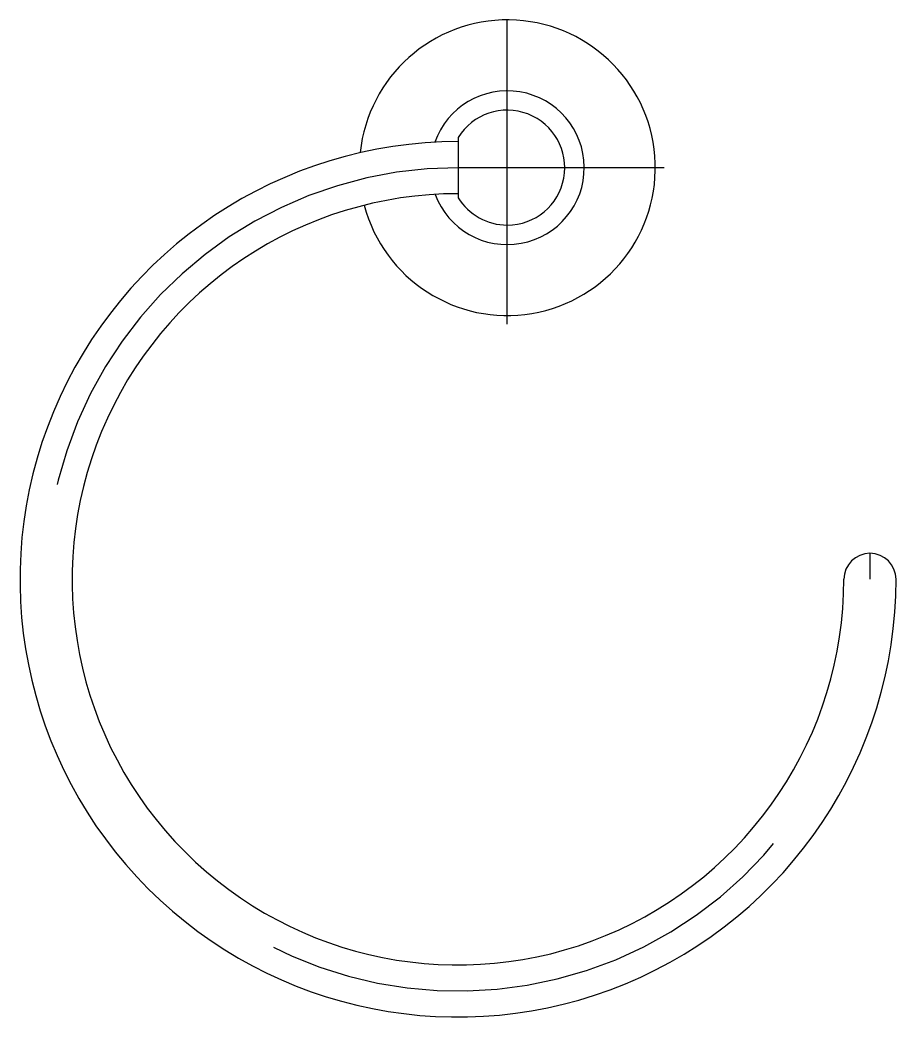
# Model space of a CAD drawing. Extents: x 0.01 to 0.169, y 45.264 to 45.445.
import ezdxf

# ---------------------------------------------------------------- set-up
doc = ezdxf.new("R2010")
doc.units = 0
doc.header["$LTSCALE"] = 0.2
doc.header["$MEASUREMENT"] = 0
doc.linetypes.add('AXES', pattern=[0.54, 0.3, -0.08, 0.08, -0.08])
doc.linetypes.add('CONTINU', pattern=[0])
doc.layers.get('0').update_dxf_attribs({"linetype": 'CONTINUOUS'})
doc.layers.add('DECA_EIXOS', color=5, linetype='AXES')

msp = doc.modelspace()

# ---------------------------------------------------------------- linework, layer by layer
at = {"linetype": 'CONTINU'}
for points in [[(0.0726, 45.41109, 11.114841), (0.07186, 45.42064)], [(0.08546, 45.41306, 5.718278), (0.08538, 45.42253)], [(0.09854, 45.40749, 1.704664), (0.08964, 45.42338)], [(0.08964, 45.42264, 2.415076), (0.16905, 45.34319)], [(0.08964, 45.41319, 2.415193), (0.1596, 45.34319)], [(0.08964, 45.41245, 0.260924), (0.09854, 45.40749)], [(0.16905, 45.34319, 0.999999), (0.1596, 45.34319)]]:
    msp.add_lwpolyline(points, format="xyb", dxfattribs=at)
for points in [[(0.08964, 45.42338), (0.08964, 45.41791)], [(0.08964, 45.41791), (0.08964, 45.41245)]]:
    msp.add_lwpolyline(points, dxfattribs=at)
at = {"layer": 'DECA_EIXOS'}
for points in [[(0.09854, 45.38953), (0.09854, 45.44473)], [(0.12697, 45.41791), (0.08964, 45.41791)], [(0.16433, 45.34319), (0.16433, 45.34791)]]:
    msp.add_lwpolyline(points, dxfattribs=at)
msp.add_lwpolyline([(0.08964, 45.41791, 2.415132), (0.16433, 45.34319)], format="xyb", dxfattribs=at)

doc.saveas('drawing.dxf')
